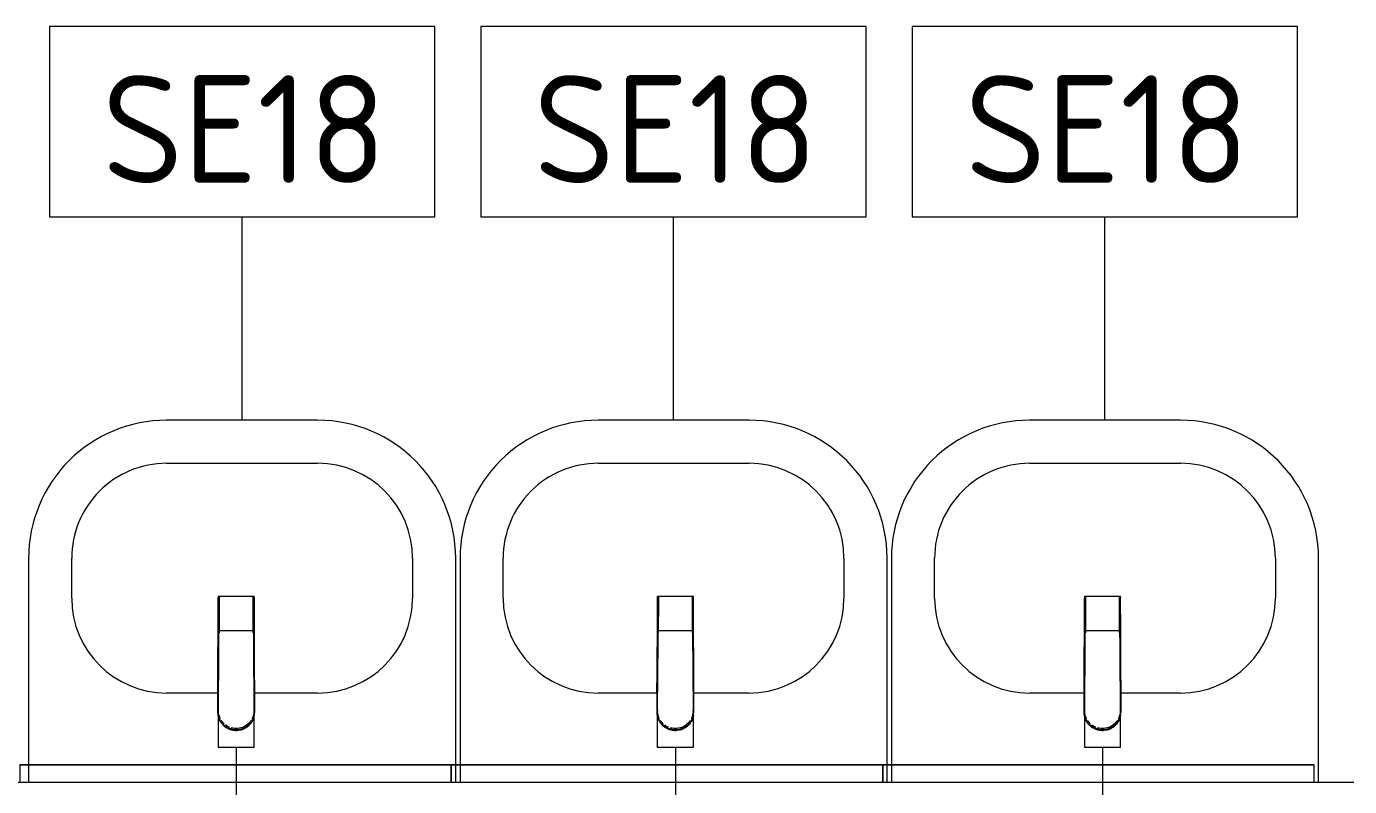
# Model space of a CAD drawing. Header units: millimetres. Extents: x 39815 to 261742, y -8553 to 29000.
# Drawn here: x 99528 to 101061, y 5656 to 6537 of the extents above; entities that cross this region are included whole.
import ezdxf

# ---------------------------------------------------------------- set-up
doc = ezdxf.new("R2010")
doc.units = ezdxf.units.MM
doc.layers.add('0-1', color=7, linetype='Continuous', lineweight=9, true_color=0x4994b4)
doc.layers.add('P-SANR-FIXT-1', color=7, linetype='Continuous', lineweight=15, true_color=0x4994b4)
for name, color, linetype, lineweight in [('I-FURN', 7, 'Continuous', 9), ('I-WALL', 7, 'Continuous', 9), ('P-SANR-FIXT-IDEN', 7, 'Continuous', 9)]:
    doc.layers.add(name, color=color, linetype=linetype, lineweight=lineweight)
doc.styles.add('GOST Common', font='GOST_Common.ttf', dxfattribs={"height": 125})

# ---------------------------------------------------------------- blocks, each defined once
blk = doc.blocks.new('зеркало круглое500д - 1_22а зеркало круглое d500-30453653-Фрагмент 2_11')
at = {"layer": 'I-FURN'}
for p, q in [((-250, 0), (-250, -20)), ((-250, 0), (250, 0)), ((-155.9, 0), (-250, 0)), ((-108.5, 0), (-155.9, 0)), ((250, 0), (-108.5, 0)), ((250, -20), (250, 0))]:
    blk.add_line(p, q, dxfattribs=at)
blk = doc.blocks.new('зеркало круглое500д - 1_22а зеркало круглое d500-V72-Фрагмент 2_11')
at = {"layer": 'I-FURN'}
for p, q in [((-250, 0), (-250, -20)), ((-250, 0), (250, 0)), ((250, 0), (-250, 0)), ((250, -20), (250, 0))]:
    blk.add_line(p, q, dxfattribs=at)
blk = doc.blocks.new('Раковина Roca Debba 50x42 - гибкая подводка_ 640х550х165 PN6_3_ ХВ_ГВ накидная гайка BP DN15_ К-гл_кон_ П DN 50-30803987-Фрагмент 2_11')
at = {"layer": 'P-SANR-FIXT-1'}
for p, q in [((-255, -0.2), (-255, -260)), ((240, -20.2), (240, -0.2)), ((240, -260), (240, -20.2)), ((-95, -103.6), (-25.8, -103.6)), ((16.6, -103.6), (80, -103.6)), ((-205, -260), (-205, -213.6)), ((190, -213.6), (190, -260)), ((80, -370), (-95, -370)), ((-95, -420), (80, -420))]:
    blk.add_line(p, q, dxfattribs=at)
for centre, radius, start, end in [((-95, -213.6), 110, 90, 180), ((80, -213.6), 110, 0, 90), ((-95, -260), 160, 180, 270), ((-95, -260), 110, 180, 270), ((80, -260), 160, 270, 0), ((80, -260), 110, 270, 0)]:
    blk.add_arc(centre, radius, start, end, dxfattribs=at)
blk = doc.blocks.new('Раковина Roca Debba 50x42 - гибкая подводка_ 640х550х165 PN6_3_ ХВ_ГВ накидная гайка BP DN15_ К-гл_кон_ П DN 50-V86-Фрагмент 2_11')
at = {"layer": 'P-SANR-FIXT-1'}
for p, q in [((-255, -0.2), (-255, -20.2)), ((240, -20.2), (240, -0.2)), ((-255, -20.2), (-255, -260)), ((240, -260), (240, -20.2)), ((-95, -103.6), (-30.8, -103.6)), ((11.6, -103.6), (80, -103.6)), ((-205, -260), (-205, -213.6)), ((190, -213.6), (190, -260)), ((80, -370), (-95, -370)), ((-95, -420), (80, -420))]:
    blk.add_line(p, q, dxfattribs=at)
for centre, radius, start, end in [((-95, -213.6), 110, 90, 180), ((80, -213.6), 110, 0, 90), ((-95, -260), 160, 180, 270), ((-95, -260), 110, 180, 270), ((80, -260), 160, 270, 0), ((80, -260), 110, 270, 0)]:
    blk.add_arc(centre, radius, start, end, dxfattribs=at)
blk = doc.blocks.new('Раковина Roca Debba 50x42 - гибкая подводка_ 640х550х165 PN6_3_ ХВ_ГВ накидная гайка BP DN15_ К-гл_кон_ П DN 50-V87-Фрагмент 2_11')
at = {"layer": 'P-SANR-FIXT-1'}
for p, q in [((-255, -0.2), (-255, -20.2)), ((240, -20.2), (240, -0.2)), ((-255, -20.2), (-255, -260)), ((240, -260), (240, -20.2)), ((-95, -103.6), (-21.8, -103.6)), ((20.7, -103.6), (80, -103.6)), ((-205, -260), (-205, -213.6)), ((190, -213.6), (190, -260)), ((80, -370), (-95, -370)), ((-95, -420), (80, -420))]:
    blk.add_line(p, q, dxfattribs=at)
for centre, radius, start, end in [((-95, -213.6), 110, 90, 180), ((80, -213.6), 110, 0, 90), ((-95, -260), 160, 180, 270), ((-95, -260), 110, 180, 270), ((80, -260), 160, 270, 0), ((80, -260), 110, 270, 0)]:
    blk.add_arc(centre, radius, start, end, dxfattribs=at)
blk = doc.blocks.new('смеситель для раковины - Default-V89-Фрагмент 2_11')
at = {"layer": '0-1'}
for p, q in [((19.7, 151.6), (-19.8, 151.6)), ((-20.3, 110), (-20.4, 97.4)), ((19.8, 111.8), (-19.8, 111.8)), ((20.4, 97.4), (20.3, 110)), ((-18.9, 7.6), (-19.6, 9.7))]:
    blk.add_line(p, q, dxfattribs=at)
at = {"layer": '0-1', "flags": 128}
for points in [[(-20.7, 150.6), (-20.7, 150.2), (-20.7, 149.2), (-20.7, 148.3), (-20.7, 146.9), (-20.7, 145.4), (-20.8, 134.7), (-21.1, 63.6), (-21.1, 93.2)], [(19.7, 151.6), (20, 151.6), (20.2, 151.6), (20.5, 151.4), (20.6, 151.2), (20.7, 151.1), (20.8, 150.9), (20.8, 150.6)], [(21, 17), (21.2, 25.7), (21, 77.4), (21, 111.4)], [(-21.1, 22.2), (-21.1, 24.2), (-21.1, 63.3), (-21.1, 93.2)], [(-21.4, 39.6), (-21.2, 64), (-21.1, 88)], [(-20, 10.8), (-20.8, 13.2), (-20.9, 15.4)], [(12.1, -0.1), (16.4, 3.8), (19.5, 8.8), (21, 14.5), (21, 16)]]:
    blk.add_lwpolyline(points, dxfattribs=at)
at = {"layer": 'P-SANR-FIXT-1'}
for p, q in [((21, 151.6), (-21, 151.6)), ((-21, 151.6), (-21, -23)), ((-19.7, 144), (-19.8, 111.8)), ((19.8, 111.8), (19.7, 144)), ((19.9, 143.1), (19.9, 140.7)), ((21, -23), (21, 151.6)), ((19.9, 136.7), (19.9, 133.6)), ((19.9, 131), (20, 126.2)), ((20, 115.7), (20, 113.5)), ((20, 111.3), (20, 108.6)), ((-21, -23), (21, -23))]:
    blk.add_line(p, q, dxfattribs=at)
at = {"layer": 'P-SANR-FIXT-1', "flags": 128}
for points in [[(-21.1, 16.9), (-21.1, 42.2), (-21, 67.6), (-20.8, 118.3), (-20.7, 143.7), (-20.7, 149.4), (-20.8, 150.2), (-20.9, 145.3), (-20.9, 138.9), (-21.1, 88.1)], [(-19.9, 125.8), (-19.9, 133.8), (-19.9, 138.3)], [(21.1, 88.1), (20.9, 138.9), (20.9, 145.3), (20.8, 150.2), (20.7, 149.4), (20.7, 143.7), (20.8, 118.3), (21, 67.6), (21.1, 42.2), (21.1, 16.9)], [(20, 123.6), (20, 119.9), (20, 117.9)], [(-20, 109.4), (-20, 111), (-20, 119.8)], [(-15.9, 4.1), (-13.1, 1.6), (-12.1, 0.9)], [(12.1, 0.9), (13.1, 1.6), (15.9, 4.1)], [(-9.8, -0.4), (-6.1, -1.8), (-5.1, -2)], [(-2.7, -2.4), (-2.1, -2.5), (2.1, -2.5), (2.7, -2.4)], [(0.6, -3.9), (0.3, -3.9), (0.1, -3.9), (-0.1, -3.9), (-0.3, -3.9), (-0.6, -3.9)], [(5.1, -2), (6.1, -1.8), (9.8, -0.4)]]:
    blk.add_lwpolyline(points, dxfattribs=at)
at = {"layer": 'P-SANR-FIXT-1'}
for centre, major_axis, ratio, start_param, end_param in [((-19.8, 109.7), (-0.5, 0.002), 0.095846, 0.794229, 1.571164), ((19.8, 109.7), (0.5, 0.002), 0.095848, 4.711795, 5.488843), ((0, 17.2), (20.8, 0), 0.98634, 3.038054, 3.090126), ((0, 17.2), (20.8, 0), 0.98634, 0.051466, 0.103539), ((0, 17.2), (20.8, 0), 0.98634, 3.300666, 3.441377), ((0, 17.2), (20.8, 0), 0.98634, 5.983401, 6.124112), ((0, 17.2), (20.8, 0), 0.98634, 4.268583, 4.510817), ((0, 17.2), (18.5, 0), 0.986286, 4.671144, 4.753634), ((0, 17.2), (20.8, 0), 0.98634, 4.913948, 5.156189)]:
    blk.add_ellipse(centre, major_axis=major_axis, ratio=ratio, start_param=start_param, end_param=end_param, dxfattribs=at)
for points, knots in [([(-19.9, 147.4), (-19.9, 148), (-19.8, 149.3), (-19.8, 150.7), (-19.8, 151.5), (-19.8, 151.6), (-19.8, 151.6)], [0.1, 0.1, 0.1, 0.1, 0.2, 0.3, 0.4, 0.4725859, 0.4725859, 0.4725859, 0.4725859]), ([(-19.8, 151.6), (-19.7, 151.6), (-19.7, 151.6), (-19.7, 151.2), (-19.7, 150), (-19.7, 148.3), (-19.7, 146.2), (-19.7, 144.8), (-19.7, 144)], [0.4728347, 0.4728347, 0.4728347, 0.4728347, 0.5, 0.6, 0.7, 0.8, 0.9, 1, 1, 1, 1]), ([(19.7, 144), (19.7, 144.8), (19.7, 146.2), (19.7, 148.3), (19.7, 150), (19.7, 151.2), (19.7, 151.6), (19.7, 151.6), (19.7, 151.6)], [0, 0, 0, 0, 0.1, 0.2, 0.3, 0.4, 0.5, 0.5274121, 0.5274121, 0.5274121, 0.5274121]), ([(19.7, 151.6), (19.8, 151.6), (19.8, 151.5), (19.8, 150.7), (19.8, 149.3), (19.9, 148), (19.9, 147.4)], [0.5275209, 0.5275209, 0.5275209, 0.5275209, 0.6, 0.7, 0.8, 0.9, 0.9, 0.9, 0.9]), ([(-19.8, 111.8), (-19.8, 111.8), (-19.8, 111.7), (-19.8, 110.9), (-19.8, 110.1), (-19.8, 109.7)], [0.4695548, 0.4695548, 0.4695548, 0.4695548, 0.6, 0.8, 1, 1, 1, 1]), ([(19.8, 109.7), (19.8, 110.1), (19.8, 110.9), (19.8, 111.7), (19.8, 111.8), (19.8, 111.8)], [0, 0, 0, 0, 0.2, 0.4, 0.5304748, 0.5304748, 0.5304748, 0.5304748]), ([(-20.4, 97.4), (-20.4, 91.1), (-20.5, 81.8), (-20.6, 69.7), (-20.6, 60), (-20.7, 52.6), (-20.8, 47.4), (-20.8, 45.2), (-20.8, 43.5), (-20.9, 41.8), (-20.9, 39.8), (-20.9, 37.7), (-20.9, 36.2), (-20.9, 35.4), (-21, 34.1), (-21, 32.6), (-21, 31), (-21, 29.7), (-21, 28.6), (-21, 27.7), (-21, 26.8), (-21.1, 25.6), (-21.1, 22.9), (-21.1, 20.4), (-21.1, 18.4)], [0, 0, 0, 0, 0.222222, 0.333333, 0.444444, 0.583333, 0.618056, 0.652778, 0.670139, 0.6875, 0.722222, 0.756944, 0.774306, 0.782986, 0.791667, 0.826389, 0.84375, 0.861111, 0.878472, 0.887153, 0.895833, 0.913194, 0.930556, 1, 1, 1, 1]), ([(21.1, 18.4), (21.1, 19.2), (21.1, 20.8), (21.1, 23.1), (21.1, 25), (21.1, 26.5), (21, 27.6), (21, 28.6), (21, 30), (21, 31.7), (21, 33.4), (21, 34.6), (20.9, 35.2), (20.9, 35.7), (20.9, 36.3), (20.9, 36.9), (20.9, 38.1), (20.9, 39.8), (20.9, 41.4), (20.8, 42.8), (20.8, 44.1), (20.8, 45.8), (20.8, 48.6), (20.7, 53.5), (20.6, 60.7), (20.6, 68.9), (20.5, 76.5), (20.5, 85.7), (20.4, 92.7), (20.4, 97.4)], [0, 0, 0, 0, 0.027778, 0.055556, 0.083333, 0.097222, 0.111111, 0.125, 0.138889, 0.166667, 0.194444, 0.208333, 0.215278, 0.222222, 0.229167, 0.236111, 0.25, 0.277778, 0.305556, 0.319444, 0.333333, 0.361111, 0.388889, 0.444444, 0.555556, 0.666667, 0.75, 0.833333, 1, 1, 1, 1]), ([(-21.1, 88.1), (-21.1, 85.7), (-21.1, 82.2), (-21.1, 77.5), (-21.2, 73.9), (-21.2, 70.4), (-21.2, 66.8), (-21.2, 63.9), (-21.2, 61.5), (-21.2, 59.8), (-21.2, 58), (-21.2, 55.7), (-21.3, 52.8), (-21.3, 49.3), (-21.3, 47.1), (-21.3, 46)], [0, 0, 0, 0, 0.0833333, 0.125, 0.1666667, 0.2083333, 0.25, 0.2916667, 0.3125, 0.3333333, 0.3541667, 0.375, 0.4166667, 0.4583333, 0.5, 0.5, 0.5, 0.5]), ([(20.4, 88.2), (20.4, 88.1), (20.5, 88), (20.6, 87.8), (20.7, 87.5), (20.7, 87.4), (20.7, 87.3)], [0.19375, 0.19375, 0.19375, 0.19375, 0.25, 0.3, 0.35, 0.4, 0.4, 0.4, 0.4]), ([(21.4, 39.8), (21.4, 40.2), (21.4, 41), (21.3, 42.6), (21.3, 44.7), (21.3, 47.5), (21.3, 50.9), (21.2, 55.1), (21.2, 60), (21.2, 65.1), (21.2, 69.9), (21.2, 74.5), (21.1, 80.6), (21.1, 85.1), (21.1, 88.1)], [0.5714286, 0.5714286, 0.5714286, 0.5714286, 0.5892857, 0.6071429, 0.6428571, 0.6785714, 0.7142857, 0.75, 0.7857143, 0.8214286, 0.8571429, 0.8928571, 0.9285714, 1, 1, 1, 1]), ([(-21.3, 45.4), (-21.3, 44.5), (-21.3, 42.5), (-21.4, 40.5), (-21.4, 39.4)], [0.5064607, 0.5064607, 0.5064607, 0.5064607, 0.54166667, 0.58333333, 0.58333333, 0.58333333, 0.58333333]), ([(-16.4, 3.7), (-16.6, 4.1), (-17.6, 5.3), (-18.7, 7.1), (-19.6, 9), (-20.1, 10.6), (-20.6, 12.1), (-21, 14.3), (-21.1, 15.9), (-21.1, 16.9)], [0.5566569, 0.5566569, 0.5566569, 0.5566569, 0.6, 0.7, 0.75, 0.8, 0.85, 0.9, 1, 1, 1, 1]), ([(-21.1, 16.4), (-21.1, 14.3), (-20.4, 11.1), (-18.7, 7.6), (-17.5, 5.8), (-16.4, 4.5), (-15.2, 3.2), (-13.9, 2.1), (-12.5, 1), (-10.9, 0.1), (-9.2, -0.7), (-6.9, -1.7), (-3.8, -2.5), (0, -2.8), (3.8, -2.5), (6.9, -1.7), (9, -0.9), (10.1, -0.3), (10.9, 0.1), (11.7, 0.5), (12.7, 1.2), (13.9, 2), (15, 3), (15.8, 3.8), (16.4, 4.5), (17, 5.2), (17.7, 6.2), (18.6, 7.6), (19.3, 9), (19.7, 9.9), (19.9, 10.5), (20, 10.9), (20.2, 11.2), (20.3, 11.7), (20.6, 12.6), (20.8, 13.8), (21, 15.1), (21.1, 16), (21.1, 16.4)], [0, 0, 0, 0, 0.111111, 0.166667, 0.194444, 0.222222, 0.25, 0.277778, 0.305556, 0.333333, 0.361111, 0.388889, 0.444444, 0.5, 0.555556, 0.611111, 0.638889, 0.652778, 0.666667, 0.680556, 0.694444, 0.722222, 0.75, 0.763889, 0.777778, 0.791667, 0.805556, 0.833333, 0.861111, 0.875, 0.881944, 0.888889, 0.895833, 0.902778, 0.916667, 0.944444, 0.972222, 1, 1, 1, 1]), ([(-18.3, 9.9), (-18.8, 10.8), (-20.1, 14), (-20.7, 17.5), (-20.7, 19.9)], [-0.157337, -0.157337, -0.157337, -0.157337, -0.1111111, 0, 0, 0, 0]), ([(20.7, 19.9), (20.7, 17.5), (20.1, 14), (18.8, 10.8), (18.3, 9.9)], [-1, -1, -1, -1, -0.8888889, -0.8424724, -0.8424724, -0.8424724, -0.8424724]), ([(-20.8, 14.6), (-20.7, 14.1), (-20.6, 12.9), (-20.2, 11.6), (-20, 10.9)], [0, 0, 0, 0, 0.4, 1, 1, 1, 1]), ([(-19.3, 9.3), (-19.1, 8.7), (-18.5, 7.4), (-17.6, 6.2), (-17.1, 5.5)], [0.2222222, 0.2222222, 0.2222222, 0.2222222, 0.4444444, 0.7777778, 0.7777778, 0.7777778, 0.7777778]), ([(-13.9, 4), (-14.7, 4.7), (-15.8, 6), (-16.9, 7.4), (-17.2, 8)], [-0.26859689, -0.26859689, -0.26859689, -0.26859689, -0.22222222, -0.18982564, -0.18982564, -0.18982564, -0.18982564]), ([(-10, -1.5), (-10.9, -1), (-12.8, 0.2), (-14.5, 1.7), (-15.3, 2.6), (-15.4, 2.7)], [0.3, 0.3, 0.3, 0.3, 0.4, 0.5, 0.5124698, 0.5124698, 0.5124698, 0.5124698]), ([(-7.8, 0), (-8.7, 0.4), (-10.3, 1.2), (-11.7, 2.2), (-12.3, 2.7)], [-0.37982072, -0.37982072, -0.37982072, -0.37982072, -0.33333333, -0.30027801, -0.30027801, -0.30027801, -0.30027801]), ([(17.3, 8), (16.9, 7.4), (15, 4.8), (10.7, 1.1), (3.8, -1.6), (-2, -1.6), (-5.1, -0.9), (-5.8, -0.7)], [-0.8101744, -0.8101744, -0.8101744, -0.8101744, -0.7777778, -0.6666667, -0.5555556, -0.4444444, -0.4109505, -0.4109505, -0.4109505, -0.4109505]), ([(20.9, 14), (20.9, 13.9), (20.7, 12.8), (20.2, 10.6), (19, 7.6), (16.7, 3.9), (12.9, 0), (8, -2.6), (4.7, -3.4), (3.5, -3.6)], [0.0919533, 0.0919533, 0.0919533, 0.0919533, 0.1, 0.2, 0.3, 0.4, 0.6, 0.8, 0.9091362, 0.9091362, 0.9091362, 0.9091362]), ([(17.1, 5.5), (17.5, 6), (18.6, 7.6), (19.5, 9.4), (19.9, 10.7)], [0.2222222, 0.2222222, 0.2222222, 0.2222222, 0.4444444, 0.9768048, 0.9768048, 0.9768048, 0.9768048]), ([(20.2, 11.7), (20.3, 12), (20.6, 12.9), (20.7, 13.9), (20.8, 14.6)], [0.2222222, 0.2222222, 0.2222222, 0.2222222, 0.4444444, 1, 1, 1, 1]), ([(-0.6, -3.9), (-1.6, -3.9), (-3.8, -3.7), (-6.8, -2.9), (-8.7, -2.1), (-9.5, -1.7)], [0, 0, 0, 0, 0.1, 0.2, 0.2837623, 0.2837623, 0.2837623, 0.2837623]), ([(-0.6, -3.9), (-0.6, -3.9), (-0.6, -3.7), (-0.6, -3.5), (-0.6, -3.3), (-0.6, -3.2)], [0, 0, 0, 0, 0.3636364, 0.5454545, 0.7272727, 0.7272727, 0.7272727, 0.7272727]), ([(0.6, -3.9), (0.6, -3.9), (0.6, -3.7), (0.6, -3.5), (0.6, -3.3), (0.6, -3.2)], [0, 0, 0, 0, 0.3636364, 0.5454545, 0.7272727, 0.7272727, 0.7272727, 0.7272727])]:
    blk.add_open_spline(points, degree=3, knots=knots, dxfattribs=at)
for points in [[(-19.8, 111.8), (-19.8, 111.8), (-19.8, 111.8), (-19.8, 111.8)], [(-19.8, 110), (-19.8, 110.3), (-19.8, 110.6), (-19.8, 110.9)], [(19.8, 111.8), (19.8, 111.8), (19.8, 111.8), (19.8, 111.8)], [(19.8, 110.9), (19.8, 110.6), (19.8, 110.3), (19.8, 110)], [(-20.5, 88.2), (-20.6, 88.2), (-20.7, 88.2), (-20.8, 88.2)], [(2.5, -3.8), (1.8, -3.9), (1.2, -3.9), (0.6, -3.9)]]:
    blk.add_open_spline(points, degree=3, dxfattribs=at)
blk = doc.blocks.new('смеситель для раковины - Default-V90-Фрагмент 2_11')
at = {"layer": '0-1'}
for p, q in [((19.7, 151.6), (-19.8, 151.6)), ((-20.3, 110), (-20.4, 97.4)), ((19.8, 111.8), (-19.8, 111.8)), ((20.4, 97.4), (20.3, 110)), ((-18.9, 7.6), (-19.6, 9.7))]:
    blk.add_line(p, q, dxfattribs=at)
at = {"layer": '0-1', "flags": 128}
for points in [[(-20.7, 150.6), (-20.7, 150.2), (-20.7, 149.2), (-20.7, 148.3), (-20.7, 146.9), (-20.7, 145.4), (-20.8, 134.7), (-21.1, 63.6), (-21.1, 93.2)], [(19.7, 151.6), (20, 151.6), (20.2, 151.6), (20.5, 151.4), (20.6, 151.2), (20.7, 151.1), (20.8, 150.9), (20.8, 150.6)], [(21, 17), (21.2, 25.7), (21, 77.4), (21, 111.4)], [(-21.1, 22.2), (-21.1, 24.2), (-21.1, 63.3), (-21.1, 93.2)], [(-21.4, 39.6), (-21.2, 64), (-21.1, 88)], [(-20, 10.8), (-20.8, 13.2), (-20.9, 15.4)], [(12.1, -0.1), (16.4, 3.8), (19.5, 8.8), (21, 14.5), (21, 16)]]:
    blk.add_lwpolyline(points, dxfattribs=at)
at = {"layer": 'P-SANR-FIXT-1'}
for p, q in [((21, 151.6), (-21, 151.6)), ((-21, 151.6), (-21, -23)), ((-19.7, 144), (-19.8, 111.8)), ((19.8, 111.8), (19.7, 144)), ((19.9, 143.1), (19.9, 140.7)), ((21, -23), (21, 151.6)), ((19.9, 136.7), (19.9, 133.6)), ((19.9, 131), (20, 126.2)), ((20, 115.7), (20, 113.5)), ((20, 111.3), (20, 108.6)), ((-21, -23), (21, -23))]:
    blk.add_line(p, q, dxfattribs=at)
at = {"layer": 'P-SANR-FIXT-1', "flags": 128}
for points in [[(-21.1, 16.9), (-21.1, 42.2), (-21, 67.6), (-20.8, 118.3), (-20.7, 143.7), (-20.7, 149.4), (-20.8, 150.2), (-20.9, 145.3), (-20.9, 138.9), (-21.1, 88.1)], [(-19.9, 125.8), (-19.9, 133.8), (-19.9, 138.3)], [(21.1, 88.1), (20.9, 138.9), (20.9, 145.3), (20.8, 150.2), (20.7, 149.4), (20.7, 143.7), (20.8, 118.3), (21, 67.6), (21.1, 42.2), (21.1, 16.9)], [(20, 123.6), (20, 119.9), (20, 117.9)], [(-20, 109.4), (-20, 111), (-20, 119.8)], [(-15.9, 4.1), (-13.1, 1.6), (-12.1, 0.9)], [(12.1, 0.9), (13.1, 1.6), (15.9, 4.1)], [(-9.8, -0.4), (-6.1, -1.8), (-5.1, -2)], [(-2.7, -2.4), (-2.1, -2.5), (2.1, -2.5), (2.6, -2.4)], [(0.6, -3.9), (0.3, -3.9), (0.1, -3.9), (-0.1, -3.9), (-0.3, -3.9), (-0.6, -3.9)], [(5.1, -2), (6.1, -1.8), (9.8, -0.4)]]:
    blk.add_lwpolyline(points, dxfattribs=at)
at = {"layer": 'P-SANR-FIXT-1'}
for centre, major_axis, ratio, start_param, end_param in [((-19.8, 109.7), (-0.5, 0.002), 0.095846, 0.794229, 1.571164), ((19.8, 109.7), (0.5, 0.002), 0.095848, 4.711795, 5.488843), ((0, 17.2), (20.8, 0), 0.98634, 3.038054, 3.090126), ((0, 17.2), (20.8, 0), 0.98634, 0.051466, 0.103539), ((0, 17.2), (20.8, 0), 0.98634, 3.300666, 3.441377), ((0, 17.2), (20.8, 0), 0.98634, 5.983401, 6.124112), ((0, 17.2), (20.8, 0), 0.98634, 4.268583, 4.510817), ((0, 17.2), (18.5, 0), 0.986286, 4.671144, 4.753634), ((0, 17.2), (20.8, 0), 0.98634, 4.913948, 5.156189)]:
    blk.add_ellipse(centre, major_axis=major_axis, ratio=ratio, start_param=start_param, end_param=end_param, dxfattribs=at)
for points, knots in [([(-19.9, 147.4), (-19.9, 148), (-19.8, 149.3), (-19.8, 150.7), (-19.8, 151.5), (-19.8, 151.6), (-19.8, 151.6)], [0.1, 0.1, 0.1, 0.1, 0.2, 0.3, 0.4, 0.4725859, 0.4725859, 0.4725859, 0.4725859]), ([(-19.8, 151.6), (-19.7, 151.6), (-19.7, 151.6), (-19.7, 151.2), (-19.7, 150), (-19.7, 148.3), (-19.7, 146.2), (-19.7, 144.8), (-19.7, 144)], [0.4728347, 0.4728347, 0.4728347, 0.4728347, 0.5, 0.6, 0.7, 0.8, 0.9, 1, 1, 1, 1]), ([(19.7, 144), (19.7, 144.8), (19.7, 146.2), (19.7, 148.3), (19.7, 150), (19.7, 151.2), (19.7, 151.6), (19.7, 151.6), (19.7, 151.6)], [0, 0, 0, 0, 0.1, 0.2, 0.3, 0.4, 0.5, 0.5274121, 0.5274121, 0.5274121, 0.5274121]), ([(19.7, 151.6), (19.8, 151.6), (19.8, 151.5), (19.8, 150.7), (19.8, 149.3), (19.9, 148), (19.9, 147.4)], [0.5275209, 0.5275209, 0.5275209, 0.5275209, 0.6, 0.7, 0.8, 0.9, 0.9, 0.9, 0.9]), ([(-19.8, 111.8), (-19.8, 111.8), (-19.8, 111.7), (-19.8, 110.9), (-19.8, 110.1), (-19.8, 109.7)], [0.4695548, 0.4695548, 0.4695548, 0.4695548, 0.6, 0.8, 1, 1, 1, 1]), ([(19.8, 109.7), (19.8, 110.1), (19.8, 110.9), (19.8, 111.7), (19.8, 111.8), (19.8, 111.8)], [0, 0, 0, 0, 0.2, 0.4, 0.5304748, 0.5304748, 0.5304748, 0.5304748]), ([(-20.4, 97.4), (-20.4, 91.1), (-20.5, 81.8), (-20.6, 69.7), (-20.6, 60), (-20.7, 52.6), (-20.8, 47.4), (-20.8, 45.2), (-20.8, 43.5), (-20.9, 41.8), (-20.9, 39.8), (-20.9, 37.7), (-20.9, 36.2), (-20.9, 35.4), (-21, 34.1), (-21, 32.6), (-21, 31), (-21, 29.7), (-21, 28.6), (-21, 27.7), (-21, 26.8), (-21.1, 25.6), (-21.1, 22.9), (-21.1, 20.4), (-21.1, 18.4)], [0, 0, 0, 0, 0.222222, 0.333333, 0.444444, 0.583333, 0.618056, 0.652778, 0.670139, 0.6875, 0.722222, 0.756944, 0.774306, 0.782986, 0.791667, 0.826389, 0.84375, 0.861111, 0.878472, 0.887153, 0.895833, 0.913194, 0.930556, 1, 1, 1, 1]), ([(21.1, 18.4), (21.1, 19.2), (21.1, 20.8), (21.1, 23.1), (21.1, 25), (21.1, 26.5), (21, 27.6), (21, 28.6), (21, 30), (21, 31.7), (21, 33.4), (21, 34.6), (20.9, 35.2), (20.9, 35.7), (20.9, 36.3), (20.9, 36.9), (20.9, 38.1), (20.9, 39.8), (20.9, 41.4), (20.8, 42.8), (20.8, 44.1), (20.8, 45.8), (20.8, 48.6), (20.7, 53.5), (20.6, 60.7), (20.6, 68.9), (20.5, 76.5), (20.5, 85.7), (20.4, 92.7), (20.4, 97.4)], [0, 0, 0, 0, 0.027778, 0.055556, 0.083333, 0.097222, 0.111111, 0.125, 0.138889, 0.166667, 0.194444, 0.208333, 0.215278, 0.222222, 0.229167, 0.236111, 0.25, 0.277778, 0.305556, 0.319444, 0.333333, 0.361111, 0.388889, 0.444444, 0.555556, 0.666667, 0.75, 0.833333, 1, 1, 1, 1]), ([(-21.1, 88.1), (-21.1, 85.7), (-21.1, 82.2), (-21.1, 77.5), (-21.2, 73.9), (-21.2, 70.4), (-21.2, 66.8), (-21.2, 63.9), (-21.2, 61.5), (-21.2, 59.8), (-21.2, 58), (-21.2, 55.7), (-21.3, 52.8), (-21.3, 49.3), (-21.3, 47.1), (-21.3, 46)], [0, 0, 0, 0, 0.0833333, 0.125, 0.1666667, 0.2083333, 0.25, 0.2916667, 0.3125, 0.3333333, 0.3541667, 0.375, 0.4166667, 0.4583333, 0.5, 0.5, 0.5, 0.5]), ([(20.4, 88.2), (20.4, 88.1), (20.5, 88), (20.6, 87.8), (20.7, 87.5), (20.7, 87.4), (20.7, 87.3)], [0.19375, 0.19375, 0.19375, 0.19375, 0.25, 0.3, 0.35, 0.4, 0.4, 0.4, 0.4]), ([(21.4, 39.8), (21.4, 40.2), (21.4, 41), (21.3, 42.6), (21.3, 44.7), (21.3, 47.5), (21.3, 50.9), (21.2, 55.1), (21.2, 60), (21.2, 65.1), (21.2, 69.9), (21.2, 74.5), (21.1, 80.6), (21.1, 85.1), (21.1, 88.1)], [0.5714286, 0.5714286, 0.5714286, 0.5714286, 0.5892857, 0.6071429, 0.6428571, 0.6785714, 0.7142857, 0.75, 0.7857143, 0.8214286, 0.8571429, 0.8928571, 0.9285714, 1, 1, 1, 1]), ([(-21.3, 45.4), (-21.3, 44.5), (-21.3, 42.5), (-21.4, 40.5), (-21.4, 39.4)], [0.5064607, 0.5064607, 0.5064607, 0.5064607, 0.54166667, 0.58333333, 0.58333333, 0.58333333, 0.58333333]), ([(-16.4, 3.7), (-16.6, 4.1), (-17.6, 5.3), (-18.7, 7.1), (-19.6, 9), (-20.1, 10.6), (-20.6, 12.1), (-21, 14.3), (-21.1, 15.9), (-21.1, 16.9)], [0.5566569, 0.5566569, 0.5566569, 0.5566569, 0.6, 0.7, 0.75, 0.8, 0.85, 0.9, 1, 1, 1, 1]), ([(-21.1, 16.4), (-21.1, 14.3), (-20.4, 11.1), (-18.7, 7.6), (-17.5, 5.8), (-16.4, 4.5), (-15.2, 3.2), (-13.9, 2.1), (-12.5, 1), (-10.9, 0.1), (-9.2, -0.7), (-6.9, -1.7), (-3.8, -2.5), (0, -2.8), (3.8, -2.5), (6.9, -1.7), (9, -0.9), (10.1, -0.3), (10.9, 0.1), (11.7, 0.5), (12.7, 1.2), (13.9, 2), (15, 3), (15.8, 3.8), (16.4, 4.5), (17, 5.2), (17.7, 6.2), (18.6, 7.6), (19.3, 9), (19.7, 9.9), (19.9, 10.5), (20, 10.9), (20.2, 11.2), (20.3, 11.7), (20.6, 12.6), (20.8, 13.8), (21, 15.1), (21.1, 16), (21.1, 16.4)], [0, 0, 0, 0, 0.111111, 0.166667, 0.194444, 0.222222, 0.25, 0.277778, 0.305556, 0.333333, 0.361111, 0.388889, 0.444444, 0.5, 0.555556, 0.611111, 0.638889, 0.652778, 0.666667, 0.680556, 0.694444, 0.722222, 0.75, 0.763889, 0.777778, 0.791667, 0.805556, 0.833333, 0.861111, 0.875, 0.881944, 0.888889, 0.895833, 0.902778, 0.916667, 0.944444, 0.972222, 1, 1, 1, 1]), ([(-18.3, 9.9), (-18.8, 10.8), (-20.1, 14), (-20.7, 17.5), (-20.7, 19.9)], [-0.157337, -0.157337, -0.157337, -0.157337, -0.1111111, 0, 0, 0, 0]), ([(20.7, 19.9), (20.7, 17.5), (20.1, 14), (18.8, 10.8), (18.3, 9.9)], [-1, -1, -1, -1, -0.8888889, -0.8424724, -0.8424724, -0.8424724, -0.8424724]), ([(-20.8, 14.6), (-20.7, 14.1), (-20.6, 12.9), (-20.2, 11.6), (-20, 10.9)], [0, 0, 0, 0, 0.4, 1, 1, 1, 1]), ([(-19.3, 9.3), (-19.1, 8.7), (-18.5, 7.4), (-17.6, 6.2), (-17.1, 5.5)], [0.2222222, 0.2222222, 0.2222222, 0.2222222, 0.4444444, 0.7777778, 0.7777778, 0.7777778, 0.7777778]), ([(-13.9, 4), (-14.7, 4.7), (-15.8, 6), (-16.9, 7.4), (-17.2, 8)], [-0.26859689, -0.26859689, -0.26859689, -0.26859689, -0.22222222, -0.18982564, -0.18982564, -0.18982564, -0.18982564]), ([(-10, -1.5), (-10.9, -1), (-12.8, 0.2), (-14.5, 1.7), (-15.3, 2.6), (-15.4, 2.7)], [0.3, 0.3, 0.3, 0.3, 0.4, 0.5, 0.5124698, 0.5124698, 0.5124698, 0.5124698]), ([(-7.8, 0), (-8.7, 0.4), (-10.3, 1.2), (-11.7, 2.2), (-12.3, 2.7)], [-0.37982072, -0.37982072, -0.37982072, -0.37982072, -0.33333333, -0.30027801, -0.30027801, -0.30027801, -0.30027801]), ([(17.3, 8), (16.9, 7.4), (15, 4.8), (10.7, 1.1), (3.8, -1.6), (-2, -1.6), (-5.1, -0.9), (-5.8, -0.7)], [-0.8101744, -0.8101744, -0.8101744, -0.8101744, -0.7777778, -0.6666667, -0.5555556, -0.4444444, -0.4109505, -0.4109505, -0.4109505, -0.4109505]), ([(20.9, 14), (20.9, 13.9), (20.7, 12.8), (20.2, 10.6), (19, 7.6), (16.7, 3.9), (12.9, 0), (8, -2.6), (4.7, -3.4), (3.5, -3.6)], [0.0919533, 0.0919533, 0.0919533, 0.0919533, 0.1, 0.2, 0.3, 0.4, 0.6, 0.8, 0.9091362, 0.9091362, 0.9091362, 0.9091362]), ([(17.1, 5.5), (17.5, 6), (18.6, 7.6), (19.5, 9.4), (19.9, 10.7)], [0.2222222, 0.2222222, 0.2222222, 0.2222222, 0.4444444, 0.9768048, 0.9768048, 0.9768048, 0.9768048]), ([(20.2, 11.7), (20.3, 12), (20.6, 12.9), (20.7, 13.9), (20.8, 14.6)], [0.2222222, 0.2222222, 0.2222222, 0.2222222, 0.4444444, 1, 1, 1, 1]), ([(-0.6, -3.9), (-1.6, -3.9), (-3.8, -3.7), (-6.8, -2.9), (-8.7, -2.1), (-9.5, -1.7)], [0, 0, 0, 0, 0.1, 0.2, 0.2837623, 0.2837623, 0.2837623, 0.2837623]), ([(-0.6, -3.9), (-0.6, -3.9), (-0.6, -3.7), (-0.6, -3.5), (-0.6, -3.3), (-0.6, -3.2)], [0, 0, 0, 0, 0.3636364, 0.5454545, 0.7272727, 0.7272727, 0.7272727, 0.7272727]), ([(0.6, -3.9), (0.6, -3.9), (0.6, -3.7), (0.6, -3.5), (0.6, -3.3), (0.6, -3.2)], [0, 0, 0, 0, 0.3636364, 0.5454545, 0.7272727, 0.7272727, 0.7272727, 0.7272727])]:
    blk.add_open_spline(points, degree=3, knots=knots, dxfattribs=at)
for points in [[(-19.8, 111.8), (-19.8, 111.8), (-19.8, 111.8), (-19.8, 111.8)], [(-19.8, 110), (-19.8, 110.3), (-19.8, 110.6), (-19.8, 110.9)], [(19.8, 111.8), (19.8, 111.8), (19.8, 111.8), (19.8, 111.8)], [(19.8, 110.9), (19.8, 110.6), (19.8, 110.3), (19.8, 110)], [(-20.5, 88.2), (-20.6, 88.2), (-20.7, 88.2), (-20.8, 88.2)], [(2.5, -3.8), (1.8, -3.9), (1.2, -3.9), (0.6, -3.9)]]:
    blk.add_open_spline(points, degree=3, dxfattribs=at)
blk = doc.blocks.new('смеситель для раковины - Default-V91-Фрагмент 2_11')
at = {"layer": '0-1'}
for p, q in [((19.7, 151.6), (-19.8, 151.6)), ((-20.3, 110), (-20.4, 97.4)), ((19.8, 111.8), (-19.8, 111.8)), ((20.4, 97.4), (20.3, 110)), ((-18.9, 7.6), (-19.6, 9.7))]:
    blk.add_line(p, q, dxfattribs=at)
at = {"layer": '0-1', "flags": 128}
for points in [[(-20.7, 150.6), (-20.7, 150.2), (-20.7, 149.2), (-20.7, 148.3), (-20.7, 146.9), (-20.7, 145.4), (-20.8, 134.7), (-21.1, 63.6), (-21.1, 93.2)], [(19.7, 151.6), (20, 151.6), (20.2, 151.6), (20.5, 151.4), (20.6, 151.2), (20.7, 151.1), (20.8, 150.9), (20.8, 150.6)], [(21, 17), (21.2, 25.7), (21, 77.4), (21, 111.4)], [(-21.1, 22.2), (-21.1, 24.2), (-21.1, 63.3), (-21.1, 93.2)], [(-21.4, 39.6), (-21.2, 64), (-21.1, 88)], [(-20, 10.8), (-20.8, 13.2), (-20.9, 15.4)], [(12.1, -0.1), (16.4, 3.8), (19.5, 8.8), (21, 14.5), (21, 16)]]:
    blk.add_lwpolyline(points, dxfattribs=at)
at = {"layer": 'P-SANR-FIXT-1'}
for p, q in [((21, 151.6), (-21, 151.6)), ((-21, 151.6), (-21, -23)), ((-19.7, 144), (-19.8, 111.8)), ((19.8, 111.8), (19.7, 144)), ((19.9, 143.1), (19.9, 140.7)), ((21, -23), (21, 151.6)), ((19.9, 136.7), (19.9, 133.6)), ((19.9, 131), (20, 126.2)), ((20, 115.7), (20, 113.5)), ((20, 111.3), (20, 108.6)), ((6.4, -2.8), (6.4, -2.8)), ((-21, -23), (21, -23))]:
    blk.add_line(p, q, dxfattribs=at)
at = {"layer": 'P-SANR-FIXT-1', "flags": 128}
for points in [[(-21.1, 16.9), (-21.1, 42.2), (-21, 67.6), (-20.8, 118.3), (-20.7, 143.7), (-20.7, 149.4), (-20.8, 150.2), (-20.9, 145.3), (-20.9, 138.9), (-21.1, 88.1)], [(-19.9, 125.8), (-19.9, 133.8), (-19.9, 138.3)], [(21.1, 88.1), (20.9, 138.9), (20.9, 145.3), (20.8, 150.2), (20.7, 149.4), (20.7, 143.7), (20.8, 118.3), (21, 67.6), (21.1, 42.2), (21.1, 16.9)], [(20, 123.6), (20, 119.9), (20, 117.9)], [(-20, 109.4), (-20, 111), (-20, 119.8)], [(-15.9, 4.1), (-13.1, 1.6), (-12.1, 0.9)], [(12.1, 0.9), (13.1, 1.6), (15.9, 4.1)], [(-9.8, -0.4), (-6.1, -1.8), (-5.1, -2)], [(-2.7, -2.4), (-2.1, -2.5), (2.1, -2.5), (2.7, -2.4)], [(0.6, -3.9), (0.3, -3.9), (0.1, -3.9), (-0.1, -3.9), (-0.3, -3.9), (-0.6, -3.9)], [(5.1, -2), (6.1, -1.8), (9.8, -0.4)]]:
    blk.add_lwpolyline(points, dxfattribs=at)
at = {"layer": 'P-SANR-FIXT-1'}
for centre, major_axis, ratio, start_param, end_param in [((-19.8, 109.7), (-0.5, 0.002), 0.095846, 0.794229, 1.571164), ((19.8, 109.7), (0.5, 0.002), 0.095848, 4.711795, 5.488843), ((0, 17.2), (20.8, 0), 0.98634, 3.038054, 3.090126), ((0, 17.2), (20.8, 0), 0.98634, 0.051466, 0.103539), ((0, 17.2), (20.8, 0), 0.98634, 3.300666, 3.441377), ((0, 17.2), (20.8, 0), 0.98634, 5.983401, 6.124112), ((0, 17.2), (20.8, 0), 0.98634, 4.268583, 4.510817), ((0, 17.2), (18.5, 0), 0.986286, 4.671144, 4.753634), ((0, 17.2), (20.8, 0), 0.98634, 4.913948, 5.156189)]:
    blk.add_ellipse(centre, major_axis=major_axis, ratio=ratio, start_param=start_param, end_param=end_param, dxfattribs=at)
for points, knots in [([(-19.9, 147.4), (-19.9, 148), (-19.8, 149.3), (-19.8, 150.7), (-19.8, 151.5), (-19.8, 151.6), (-19.8, 151.6)], [0.1, 0.1, 0.1, 0.1, 0.2, 0.3, 0.4, 0.4725859, 0.4725859, 0.4725859, 0.4725859]), ([(-19.8, 151.6), (-19.7, 151.6), (-19.7, 151.6), (-19.7, 151.2), (-19.7, 150), (-19.7, 148.3), (-19.7, 146.2), (-19.7, 144.8), (-19.7, 144)], [0.4728347, 0.4728347, 0.4728347, 0.4728347, 0.5, 0.6, 0.7, 0.8, 0.9, 1, 1, 1, 1]), ([(19.7, 144), (19.7, 144.8), (19.7, 146.2), (19.7, 148.3), (19.7, 150), (19.7, 151.2), (19.7, 151.6), (19.7, 151.6), (19.7, 151.6)], [0, 0, 0, 0, 0.1, 0.2, 0.3, 0.4, 0.5, 0.5274121, 0.5274121, 0.5274121, 0.5274121]), ([(19.7, 151.6), (19.8, 151.6), (19.8, 151.5), (19.8, 150.7), (19.8, 149.3), (19.9, 148), (19.9, 147.4)], [0.5275209, 0.5275209, 0.5275209, 0.5275209, 0.6, 0.7, 0.8, 0.9, 0.9, 0.9, 0.9]), ([(-19.8, 111.8), (-19.8, 111.8), (-19.8, 111.7), (-19.8, 110.9), (-19.8, 110.1), (-19.8, 109.7)], [0.4695548, 0.4695548, 0.4695548, 0.4695548, 0.6, 0.8, 1, 1, 1, 1]), ([(19.8, 109.7), (19.8, 110.1), (19.8, 110.9), (19.8, 111.7), (19.8, 111.8), (19.8, 111.8)], [0, 0, 0, 0, 0.2, 0.4, 0.5304748, 0.5304748, 0.5304748, 0.5304748]), ([(-20.4, 97.4), (-20.4, 91.1), (-20.5, 81.8), (-20.6, 69.7), (-20.6, 60), (-20.7, 52.6), (-20.8, 47.4), (-20.8, 45.2), (-20.8, 43.5), (-20.9, 41.8), (-20.9, 39.8), (-20.9, 37.7), (-20.9, 36.2), (-20.9, 35.4), (-21, 34.1), (-21, 32.6), (-21, 31), (-21, 29.7), (-21, 28.6), (-21, 27.7), (-21, 26.8), (-21.1, 25.6), (-21.1, 22.9), (-21.1, 20.4), (-21.1, 18.4)], [0, 0, 0, 0, 0.222222, 0.333333, 0.444444, 0.583333, 0.618056, 0.652778, 0.670139, 0.6875, 0.722222, 0.756944, 0.774306, 0.782986, 0.791667, 0.826389, 0.84375, 0.861111, 0.878472, 0.887153, 0.895833, 0.913194, 0.930556, 1, 1, 1, 1]), ([(21.1, 18.4), (21.1, 19.2), (21.1, 20.8), (21.1, 23.1), (21.1, 25), (21.1, 26.5), (21, 27.6), (21, 28.6), (21, 30), (21, 31.7), (21, 33.4), (21, 34.6), (20.9, 35.2), (20.9, 35.7), (20.9, 36.3), (20.9, 36.9), (20.9, 38.1), (20.9, 39.8), (20.9, 41.4), (20.8, 42.8), (20.8, 44.1), (20.8, 45.8), (20.8, 48.6), (20.7, 53.5), (20.6, 60.7), (20.6, 68.9), (20.5, 76.5), (20.5, 85.7), (20.4, 92.7), (20.4, 97.4)], [0, 0, 0, 0, 0.027778, 0.055556, 0.083333, 0.097222, 0.111111, 0.125, 0.138889, 0.166667, 0.194444, 0.208333, 0.215278, 0.222222, 0.229167, 0.236111, 0.25, 0.277778, 0.305556, 0.319444, 0.333333, 0.361111, 0.388889, 0.444444, 0.555556, 0.666667, 0.75, 0.833333, 1, 1, 1, 1]), ([(-21.1, 88.1), (-21.1, 85.7), (-21.1, 82.2), (-21.1, 77.5), (-21.2, 73.9), (-21.2, 70.4), (-21.2, 66.8), (-21.2, 63.9), (-21.2, 61.5), (-21.2, 59.8), (-21.2, 58), (-21.2, 55.7), (-21.3, 52.8), (-21.3, 49.3), (-21.3, 47.1), (-21.3, 46)], [0, 0, 0, 0, 0.0833333, 0.125, 0.1666667, 0.2083333, 0.25, 0.2916667, 0.3125, 0.3333333, 0.3541667, 0.375, 0.4166667, 0.4583333, 0.5, 0.5, 0.5, 0.5]), ([(20.4, 88.2), (20.4, 88.1), (20.5, 88), (20.6, 87.8), (20.7, 87.5), (20.7, 87.4), (20.7, 87.3)], [0.19375, 0.19375, 0.19375, 0.19375, 0.25, 0.3, 0.35, 0.4, 0.4, 0.4, 0.4]), ([(21.4, 39.8), (21.4, 40.2), (21.4, 41), (21.3, 42.6), (21.3, 44.7), (21.3, 47.5), (21.3, 50.9), (21.2, 55.1), (21.2, 60), (21.2, 65.1), (21.2, 69.9), (21.2, 74.5), (21.1, 80.6), (21.1, 85.1), (21.1, 88.1)], [0.5714286, 0.5714286, 0.5714286, 0.5714286, 0.5892857, 0.6071429, 0.6428571, 0.6785714, 0.7142857, 0.75, 0.7857143, 0.8214286, 0.8571429, 0.8928571, 0.9285714, 1, 1, 1, 1]), ([(-21.3, 45.4), (-21.3, 44.5), (-21.3, 42.5), (-21.4, 40.5), (-21.4, 39.4)], [0.5064607, 0.5064607, 0.5064607, 0.5064607, 0.54166667, 0.58333333, 0.58333333, 0.58333333, 0.58333333]), ([(-16.4, 3.7), (-16.6, 4.1), (-17.6, 5.3), (-18.7, 7.1), (-19.6, 9), (-20.1, 10.6), (-20.6, 12.1), (-21, 14.3), (-21.1, 15.9), (-21.1, 16.9)], [0.5566569, 0.5566569, 0.5566569, 0.5566569, 0.6, 0.7, 0.75, 0.8, 0.85, 0.9, 1, 1, 1, 1]), ([(-21.1, 16.4), (-21.1, 14.3), (-20.4, 11.1), (-18.7, 7.6), (-17.5, 5.8), (-16.4, 4.5), (-15.2, 3.2), (-13.9, 2.1), (-12.5, 1), (-10.9, 0.1), (-9.2, -0.7), (-6.9, -1.7), (-3.8, -2.5), (0, -2.8), (3.8, -2.5), (6.9, -1.7), (9, -0.9), (10.1, -0.3), (10.9, 0.1), (11.7, 0.5), (12.7, 1.2), (13.9, 2), (15, 3), (15.8, 3.8), (16.4, 4.5), (17, 5.2), (17.7, 6.2), (18.6, 7.6), (19.3, 9), (19.7, 9.9), (19.9, 10.5), (20, 10.9), (20.2, 11.2), (20.3, 11.7), (20.6, 12.6), (20.8, 13.8), (21, 15.1), (21.1, 16), (21.1, 16.4)], [0, 0, 0, 0, 0.111111, 0.166667, 0.194444, 0.222222, 0.25, 0.277778, 0.305556, 0.333333, 0.361111, 0.388889, 0.444444, 0.5, 0.555556, 0.611111, 0.638889, 0.652778, 0.666667, 0.680556, 0.694444, 0.722222, 0.75, 0.763889, 0.777778, 0.791667, 0.805556, 0.833333, 0.861111, 0.875, 0.881944, 0.888889, 0.895833, 0.902778, 0.916667, 0.944444, 0.972222, 1, 1, 1, 1]), ([(-18.3, 9.9), (-18.8, 10.8), (-20.1, 14), (-20.7, 17.5), (-20.7, 19.9)], [-0.157337, -0.157337, -0.157337, -0.157337, -0.1111111, 0, 0, 0, 0]), ([(20.7, 19.9), (20.7, 17.5), (20.1, 14), (18.8, 10.8), (18.3, 9.9)], [-1, -1, -1, -1, -0.8888889, -0.8424724, -0.8424724, -0.8424724, -0.8424724]), ([(-20.8, 14.6), (-20.7, 14.1), (-20.6, 12.9), (-20.2, 11.6), (-20, 10.9)], [0, 0, 0, 0, 0.4, 1, 1, 1, 1]), ([(-19.3, 9.3), (-19.1, 8.7), (-18.5, 7.4), (-17.6, 6.2), (-17.1, 5.5)], [0.2222222, 0.2222222, 0.2222222, 0.2222222, 0.4444444, 0.7777778, 0.7777778, 0.7777778, 0.7777778]), ([(-14, 4.1), (-14.7, 4.8), (-15.9, 6), (-16.9, 7.4), (-17.2, 8)], [-0.26688864, -0.26688864, -0.26688864, -0.26688864, -0.22222222, -0.18982564, -0.18982564, -0.18982564, -0.18982564]), ([(-10, -1.5), (-10.9, -1), (-12.8, 0.2), (-14.5, 1.7), (-15.3, 2.6), (-15.4, 2.7)], [0.3, 0.3, 0.3, 0.3, 0.4, 0.5, 0.5124698, 0.5124698, 0.5124698, 0.5124698]), ([(-7.8, 0), (-8.7, 0.4), (-10.3, 1.2), (-11.7, 2.2), (-12.3, 2.7)], [-0.37982072, -0.37982072, -0.37982072, -0.37982072, -0.33333333, -0.30027801, -0.30027801, -0.30027801, -0.30027801]), ([(17.3, 8), (16.9, 7.4), (15, 4.8), (10.7, 1.1), (3.8, -1.6), (-2, -1.6), (-5.1, -0.9), (-5.8, -0.7)], [-0.8101744, -0.8101744, -0.8101744, -0.8101744, -0.7777778, -0.6666667, -0.5555556, -0.4444444, -0.4109505, -0.4109505, -0.4109505, -0.4109505]), ([(20.9, 14), (20.9, 13.9), (20.7, 12.8), (20.2, 10.6), (19, 7.6), (16.7, 3.9), (12.9, 0), (8, -2.6), (4.7, -3.4), (3.5, -3.6)], [0.0919533, 0.0919533, 0.0919533, 0.0919533, 0.1, 0.2, 0.3, 0.4, 0.6, 0.8, 0.9091362, 0.9091362, 0.9091362, 0.9091362]), ([(17.1, 5.5), (17.5, 6), (18.6, 7.6), (19.5, 9.4), (19.9, 10.7)], [0.2222222, 0.2222222, 0.2222222, 0.2222222, 0.4444444, 0.9768048, 0.9768048, 0.9768048, 0.9768048]), ([(20.2, 11.7), (20.3, 12), (20.6, 12.9), (20.7, 13.9), (20.8, 14.6)], [0.2222222, 0.2222222, 0.2222222, 0.2222222, 0.4444444, 1, 1, 1, 1]), ([(-0.6, -3.9), (-1.6, -3.9), (-3.8, -3.7), (-6.8, -2.9), (-8.7, -2.1), (-9.5, -1.7)], [0, 0, 0, 0, 0.1, 0.2, 0.2837623, 0.2837623, 0.2837623, 0.2837623]), ([(-0.6, -3.9), (-0.6, -3.9), (-0.6, -3.7), (-0.6, -3.5), (-0.6, -3.3), (-0.6, -3.2)], [0, 0, 0, 0, 0.3636364, 0.5454545, 0.7272727, 0.7272727, 0.7272727, 0.7272727]), ([(0.6, -3.9), (0.6, -3.9), (0.6, -3.7), (0.6, -3.5), (0.6, -3.3), (0.6, -3.2)], [0, 0, 0, 0, 0.3636364, 0.5454545, 0.7272727, 0.7272727, 0.7272727, 0.7272727])]:
    blk.add_open_spline(points, degree=3, knots=knots, dxfattribs=at)
for points in [[(-19.8, 111.8), (-19.8, 111.8), (-19.8, 111.8), (-19.8, 111.8)], [(-19.8, 110), (-19.8, 110.3), (-19.8, 110.6), (-19.8, 110.9)], [(19.8, 111.8), (19.8, 111.8), (19.8, 111.8), (19.8, 111.8)], [(19.8, 110.9), (19.8, 110.6), (19.8, 110.3), (19.8, 110)], [(-20.5, 88.2), (-20.6, 88.2), (-20.7, 88.2), (-20.8, 88.2)], [(2.5, -3.8), (1.8, -3.9), (1.2, -3.9), (0.6, -3.9)]]:
    blk.add_open_spline(points, degree=3, dxfattribs=at)
blk = doc.blocks.new('М_сантехническая_рамка1 - В рамке-30590747-Фрагмент 2_11')
at = {"layer": 'P-SANR-FIXT-IDEN'}
for p, q in [((4.293, 2.24), (-4.639, 2.24)), ((-4.639, 2.24), (-4.639, -2.178)), ((4.293, -2.178), (4.293, 2.24)), ((-4.639, -2.178), (4.293, -2.178))]:
    blk.add_line(p, q, dxfattribs=at)

msp = doc.modelspace()

# ---------------------------------------------------------------- linework, layer by layer
at = {"layer": 'I-WALL'}
msp.add_line((98486.4, 5661), (101066.4, 5661), dxfattribs=at)
at = {"layer": 'P-SANR-FIXT-IDEN'}
for p, q in [((99778, 6080.8), (99778, 6316.5)), ((100278, 6080.8), (100278, 6316.5)), ((100778, 6080.8), (100778, 6316.5)), ((99771.1, 5701.7), (99771.1, 5504.3)), ((100280.1, 5701.7), (100280.1, 5504.3)), ((100775.1, 5701.7), (100775.1, 5504.3))]:
    msp.add_line(p, q, dxfattribs=at)

# ---------------------------------------------------------------- block references
at = {"layer": 'I-FURN'}
for name, p in [('зеркало круглое500д - 1_22а зеркало круглое d500-V72-Фрагмент 2_11', (99770.4, 5681)), ('зеркало круглое500д - 1_22а зеркало круглое d500-V72-Фрагмент 2_11', (100270.4, 5681)), ('зеркало круглое500д - 1_22а зеркало круглое d500-30453653-Фрагмент 2_11', (100770.4, 5681))]:
    msp.add_blockref(name, p, dxfattribs=at)
at = {"layer": 'P-SANR-FIXT-1', "rotation": 180}
for name, p in [('Раковина Roca Debba 50x42 - гибкая подводка_ 640х550х165 PN6_3_ ХВ_ГВ накидная гайка BP DN15_ К-гл_кон_ П DN 50-V87-Фрагмент 2_11', (99770.5, 5660.8)), ('Раковина Roca Debba 50x42 - гибкая подводка_ 640х550х165 PN6_3_ ХВ_ГВ накидная гайка BP DN15_ К-гл_кон_ П DN 50-V86-Фрагмент 2_11', (100270.5, 5660.8)), ('Раковина Roca Debba 50x42 - гибкая подводка_ 640х550х165 PN6_3_ ХВ_ГВ накидная гайка BP DN15_ К-гл_кон_ П DN 50-30803987-Фрагмент 2_11', (100770.5, 5660.8))]:
    msp.add_blockref(name, p, dxfattribs=at)
at = {"layer": 'P-SANR-FIXT-1'}
for name, p in [('смеситель для раковины - Default-V91-Фрагмент 2_11', (99771.1, 5724.7)), ('смеситель для раковины - Default-V90-Фрагмент 2_11', (100280.1, 5724.7)), ('смеситель для раковины - Default-V89-Фрагмент 2_11', (100775.1, 5724.7))]:
    msp.add_blockref(name, p, dxfattribs=at)
at = {"layer": 'P-SANR-FIXT-IDEN', "xscale": 49.99999999999998, "yscale": 49.99999999999998, "zscale": 49.99999999999998}
for p in [(99786.7, 6425.4), (100286.7, 6425.4), (100786.6, 6425.4)]:
    msp.add_blockref('М_сантехническая_рамка1 - В рамке-30590747-Фрагмент 2_11', p, dxfattribs=at)

# ---------------------------------------------------------------- texts
at = {"layer": 'P-SANR-FIXT-IDEN', "char_height": 125, "width": 412.869, "attachment_point": 1, "style": 'GOST Common'}
for insert in [(99615.7, 6480.8), (100115.7, 6480.8), (100615.6, 6480.8)]:
    msp.add_mtext('SE18', dxfattribs=dict(at, insert=insert))

doc.saveas('drawing.dxf')
